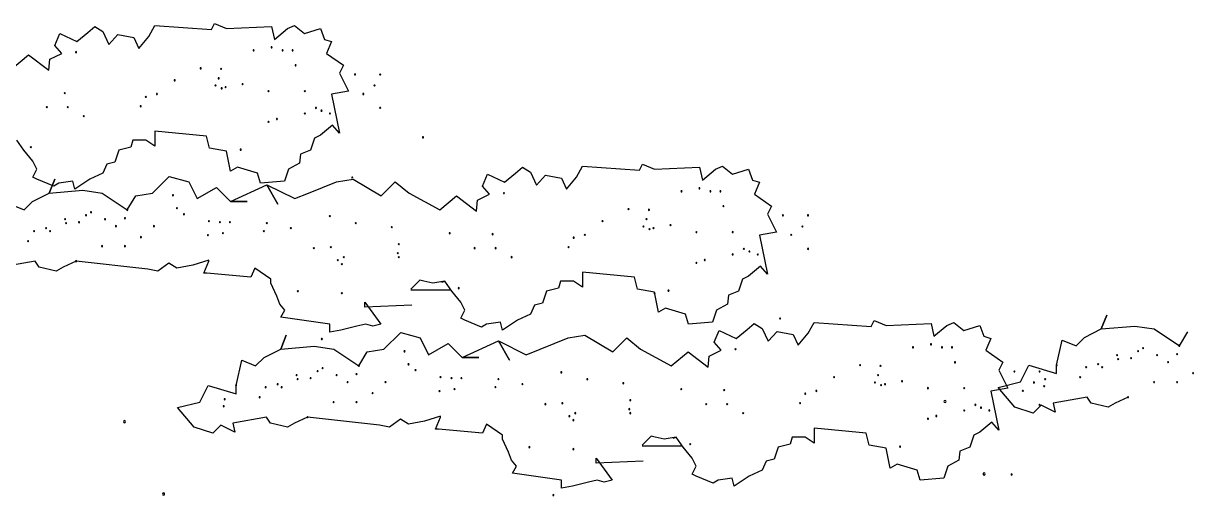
# Model space of a CAD drawing. Header units: millimetres. Extents: x 291.3 to 302.1, y 144 to 146.4.
# Drawn here: x 296.74 to 302.09, y 144.13 to 146.29 of the extents above; entities that cross this region are included whole.
import ezdxf

# ---------------------------------------------------------------- set-up
doc = ezdxf.new("R2010")
doc.units = ezdxf.units.MM

msp = doc.modelspace()

# ---------------------------------------------------------------- linework, layer by layer
for p, q in [((296.9884, 146.2086), (297.0386, 146.2497)), ((297.0386, 146.2497), (297.0705, 146.277)), ((297.0705, 146.277), (297.107, 146.2542)), ((297.107, 146.2542), (297.1344, 146.1949)), ((297.3169, 146.2314), (297.3443, 146.2816)), ((297.3443, 146.2816), (297.6044, 146.2634)), ((297.6044, 146.2634), (297.6181, 146.2907)), ((297.6181, 146.2907), (297.6729, 146.2679)), ((297.6729, 146.2679), (297.8783, 146.277)), ((297.8783, 146.277), (297.8919, 146.2177)), ((297.8919, 146.2177), (297.9513, 146.2679)), ((297.9513, 146.2679), (297.9832, 146.2816)), ((297.9832, 146.2816), (298.0288, 146.2451)), ((298.0288, 146.2451), (298.1019, 146.2679)), ((298.1019, 146.2679), (298.1201, 146.2177)), ((296.888, 146.1904), (296.9108, 146.2451)), ((296.9108, 146.2451), (296.9884, 146.2086)), ((297.1344, 146.1949), (297.1755, 146.2405)), ((297.1755, 146.2405), (297.2485, 146.2269)), ((297.2485, 146.2269), (297.2713, 146.1767)), ((297.2713, 146.1767), (297.3169, 146.2314)), ((298.1201, 146.2177), (298.1521, 146.2086)), ((298.1521, 146.2086), (298.1292, 146.1539)), ((296.692, 146.083), (296.7685, 146.1467)), ((296.7685, 146.1467), (296.8606, 146.0763)), ((296.8652, 146.1265), (296.9199, 146.1539)), ((296.9199, 146.1539), (296.888, 146.1904)), ((298.1292, 146.1539), (298.2068, 146.0991)), ((296.8606, 146.0763), (296.8652, 146.1265)), ((298.2068, 146.0991), (298.1886, 146.0626)), ((298.1886, 146.0626), (298.2296, 145.9805)), ((298.2296, 145.9805), (298.1521, 145.9668)), ((298.1521, 145.9668), (298.1886, 145.7889)), ((298.1566, 145.8254), (298.1019, 145.7798)), ((298.1886, 145.7889), (298.1566, 145.8254)), ((297.5816, 145.7752), (297.3443, 145.7981)), ((297.3443, 145.7981), (297.3443, 145.7296)), ((297.5953, 145.7205), (297.5816, 145.7752)), ((298.1019, 145.7798), (298.0745, 145.7661)), ((296.7465, 145.7114), (296.7146, 145.757)), ((297.2348, 145.7251), (297.18, 145.7114)), ((297.2439, 145.757), (297.2348, 145.7251)), ((297.3032, 145.757), (297.2439, 145.757)), ((297.3443, 145.7296), (297.3032, 145.757)), ((297.6729, 145.7068), (297.5953, 145.7205)), ((298.0745, 145.7661), (298.0562, 145.7114)), ((296.7876, 145.6612), (296.7465, 145.7114)), ((296.8058, 145.6247), (296.7876, 145.6612)), ((297.18, 145.7114), (297.1618, 145.6566)), ((297.6911, 145.6156), (297.6729, 145.7068)), ((298.0106, 145.6931), (298.006, 145.6521)), ((298.0562, 145.7114), (298.0106, 145.6931)), ((296.7876, 145.5882), (296.8058, 145.6247)), ((297.107, 145.6065), (297.0477, 145.5791)), ((297.1253, 145.6475), (297.107, 145.6065)), ((297.1618, 145.6566), (297.1253, 145.6475)), ((297.7231, 145.6338), (297.6911, 145.6156)), ((297.8144, 145.6065), (297.7231, 145.6338)), ((297.8281, 145.5608), (297.8144, 145.6065)), ((297.9558, 145.6247), (297.9376, 145.57)), ((298.006, 145.6521), (297.9558, 145.6247)), ((298.993, 145.6056), (299.025, 145.633)), ((299.025, 145.633), (299.0615, 145.6102)), ((299.0615, 145.6102), (299.0889, 145.5509)), ((299.2714, 145.5874), (299.2988, 145.6376)), ((299.2988, 145.6376), (299.5589, 145.6193)), ((299.5589, 145.6193), (299.5726, 145.6467)), ((299.5726, 145.6467), (299.6274, 145.6239)), ((299.6274, 145.6239), (299.8327, 145.633)), ((299.8327, 145.633), (299.8464, 145.5737)), ((299.8464, 145.5737), (299.9057, 145.6239)), ((299.9057, 145.6239), (299.9377, 145.6376)), ((299.9377, 145.6376), (299.9833, 145.6011)), ((299.9833, 145.6011), (300.0563, 145.6239)), ((300.0563, 145.6239), (300.0746, 145.5737)), ((296.8058, 145.5791), (296.7876, 145.5882)), ((296.8834, 145.5472), (296.8058, 145.5791)), ((296.8879, 145.5791), (296.8624, 145.5154)), ((296.8624, 145.5154), (296.8879, 145.5791)), ((296.9062, 145.5608), (296.8834, 145.5472)), ((296.9701, 145.57), (296.9062, 145.5608)), ((296.9792, 145.5335), (296.9701, 145.57)), ((297.0477, 145.5791), (296.9792, 145.5335)), ((297.3339, 145.5154), (297.4104, 145.5918)), ((297.4104, 145.5918), (297.4996, 145.5663)), ((297.4996, 145.5663), (297.5378, 145.4899)), ((297.6907, 145.4771), (297.8564, 145.5536)), ((297.9376, 145.57), (297.8281, 145.5608)), ((297.8564, 145.5536), (297.9838, 145.4899)), ((297.9074, 145.4644), (297.8564, 145.5536)), ((297.8564, 145.5536), (297.9074, 145.4644)), ((298.0475, 145.5154), (298.175, 145.5663)), ((298.175, 145.5663), (298.2514, 145.5791)), ((298.2514, 145.5791), (298.3789, 145.5026)), ((298.3789, 145.5026), (298.4426, 145.5663)), ((298.4426, 145.5663), (298.5063, 145.5154)), ((298.8425, 145.5463), (298.8653, 145.6011)), ((298.8653, 145.6011), (298.9428, 145.5646)), ((298.9428, 145.5646), (298.993, 145.6056)), ((299.0889, 145.5509), (299.13, 145.5965)), ((299.13, 145.5965), (299.203, 145.5828)), ((299.203, 145.5828), (299.2258, 145.5326)), ((299.2258, 145.5326), (299.2714, 145.5874)), ((300.0746, 145.5737), (300.1065, 145.5646)), ((300.1065, 145.5646), (300.0837, 145.5098)), ((296.786, 145.4771), (296.8624, 145.5154)), ((296.8624, 145.5154), (297.0154, 145.5281)), ((297.0154, 145.5281), (297.1046, 145.5154)), ((297.1046, 145.5154), (297.2192, 145.4389)), ((297.2192, 145.4389), (297.2575, 145.5026)), ((297.2575, 145.5026), (297.3339, 145.5154)), ((297.5378, 145.4899), (297.627, 145.5408)), ((297.627, 145.5408), (297.6907, 145.4771)), ((297.9838, 145.4899), (298.0475, 145.5154)), ((298.5063, 145.5154), (298.6465, 145.4389)), ((298.6465, 145.4389), (298.7229, 145.5026)), ((298.7229, 145.5026), (298.8151, 145.4323)), ((298.8196, 145.4825), (298.8744, 145.5098)), ((298.8744, 145.5098), (298.8425, 145.5463)), ((300.0837, 145.5098), (300.1613, 145.4551)), ((296.684, 145.4644), (296.7477, 145.4389)), ((296.7477, 145.4389), (296.786, 145.4771)), ((297.7672, 145.4771), (297.6907, 145.4771)), ((297.6907, 145.4771), (297.7672, 145.4771)), ((298.8151, 145.4323), (298.8196, 145.4825)), ((300.1613, 145.4551), (300.1431, 145.4186)), ((300.1431, 145.4186), (300.1841, 145.3365)), ((300.1841, 145.3365), (300.1065, 145.3228)), ((300.1065, 145.3228), (300.1431, 145.1449)), ((296.798, 145.2042), (296.6428, 145.1768)), ((296.8163, 145.1768), (296.798, 145.2042)), ((296.9851, 145.2042), (296.9258, 145.1768)), ((297.3137, 145.1677), (296.9851, 145.2042)), ((297.4095, 145.1951), (297.3593, 145.1586)), ((297.446, 145.1723), (297.4095, 145.1951)), ((297.519, 145.186), (297.446, 145.1723)), ((297.5921, 145.2088), (297.519, 145.186)), ((297.5692, 145.1495), (297.5921, 145.2042)), ((297.5921, 145.2042), (297.5921, 145.2088)), ((300.1111, 145.1814), (300.0563, 145.1358)), ((300.1431, 145.1449), (300.1111, 145.1814)), ((296.8938, 145.1586), (296.8163, 145.1768)), ((296.9258, 145.1768), (296.8938, 145.1586)), ((297.3593, 145.1586), (297.3137, 145.1677)), ((297.5829, 145.1495), (297.5692, 145.1495)), ((297.7837, 145.1312), (297.5829, 145.1495)), ((297.802, 145.1723), (297.7837, 145.1312)), ((297.875, 145.1221), (297.802, 145.1723)), ((299.2988, 145.154), (299.2988, 145.0856)), ((299.5361, 145.1312), (299.2988, 145.154)), ((299.5498, 145.0765), (299.5361, 145.1312)), ((300.0563, 145.1358), (300.029, 145.1221)), ((297.875, 145.1038), (297.875, 145.1221)), ((297.9024, 145.0445), (297.875, 145.1038)), ((298.555, 145.1175), (298.5139, 145.0765)), ((298.5141, 145.0726), (298.6973, 145.0726)), ((298.5732, 145.113), (298.555, 145.1175)), ((298.6143, 145.1038), (298.5732, 145.113)), ((298.669, 145.113), (298.6143, 145.1038)), ((298.6553, 145.1084), (298.669, 145.113)), ((298.669, 145.113), (298.6553, 145.1084)), ((298.701, 145.0673), (298.669, 145.113)), ((299.1893, 145.081), (299.1345, 145.0673)), ((299.1984, 145.113), (299.1893, 145.081)), ((299.2577, 145.113), (299.1984, 145.113)), ((299.2988, 145.0856), (299.2577, 145.113)), ((299.6274, 145.0628), (299.5498, 145.0765)), ((300.029, 145.1221), (300.0107, 145.0673)), ((297.9161, 145.008), (297.9024, 145.0445)), ((298.7421, 145.0172), (298.701, 145.0673)), ((299.1345, 145.0673), (299.1163, 145.0126)), ((299.6456, 144.9715), (299.6274, 145.0628)), ((299.9651, 145.0491), (299.9605, 145.008)), ((300.0107, 145.0673), (299.9651, 145.0491)), ((297.9389, 144.9807), (297.9161, 145.008)), ((297.9206, 144.9487), (297.9389, 144.9807)), ((298.304, 145.0172), (298.377, 144.9168)), ((298.304, 144.9944), (298.304, 145.0172)), ((298.5184, 145.0035), (298.304, 144.9944)), ((298.7603, 144.9807), (298.7421, 145.0172)), ((298.7421, 144.9442), (298.7603, 144.9807)), ((299.0798, 145.0035), (299.0615, 144.9624)), ((299.1163, 145.0126), (299.0798, 145.0035)), ((299.6776, 144.9898), (299.6456, 144.9715)), ((299.7688, 144.9624), (299.6776, 144.9898)), ((299.9103, 144.9807), (299.8921, 144.9259)), ((299.9605, 145.008), (299.9103, 144.9807)), ((298.1442, 144.9168), (297.9206, 144.9487)), ((298.1442, 144.8803), (298.1442, 144.9168)), ((298.3085, 144.9168), (298.2674, 144.9077)), ((298.3405, 144.9077), (298.3085, 144.9168)), ((298.377, 144.9168), (298.3405, 144.9077)), ((298.7603, 144.9351), (298.7421, 144.9442)), ((298.8379, 144.9031), (298.7603, 144.9351)), ((298.8607, 144.9168), (298.8379, 144.9031)), ((298.9246, 144.9259), (298.8607, 144.9168)), ((298.9337, 144.8894), (298.9246, 144.9259)), ((299.0022, 144.9351), (298.9337, 144.8894)), ((299.0615, 144.9624), (299.0022, 144.9351)), ((299.7825, 144.9168), (299.7688, 144.9624)), ((299.8921, 144.9259), (299.7825, 144.9168)), ((300.0508, 144.8926), (300.0827, 144.92)), ((300.0827, 144.92), (300.1192, 144.8972)), ((300.3291, 144.8744), (300.3565, 144.9245)), ((300.3565, 144.9245), (300.6166, 144.9063)), ((300.6166, 144.9063), (300.6303, 144.9337)), ((300.6303, 144.9337), (300.6851, 144.9108)), ((300.6851, 144.9108), (300.8905, 144.92)), ((300.8905, 144.92), (300.9041, 144.8607)), ((300.9635, 144.9108), (300.9954, 144.9245)), ((300.9954, 144.9245), (301.041, 144.888)), ((301.6682, 144.8943), (301.6937, 144.958)), ((301.6937, 144.958), (301.6682, 144.8943)), ((297.9456, 144.866), (297.9202, 144.8023)), ((297.9202, 144.8023), (297.9456, 144.866)), ((298.1944, 144.8894), (298.1442, 144.8803)), ((298.2674, 144.9077), (298.1944, 144.8894)), ((298.3917, 144.8023), (298.4681, 144.8788)), ((298.4681, 144.8788), (298.5573, 144.8533)), ((299.2327, 144.8533), (299.3092, 144.866)), ((299.3092, 144.866), (299.4366, 144.7896)), ((299.9002, 144.8333), (299.923, 144.888)), ((299.923, 144.888), (300.0006, 144.8515)), ((300.0006, 144.8515), (300.0508, 144.8926)), ((300.1192, 144.8972), (300.1466, 144.8379)), ((300.1466, 144.8379), (300.1877, 144.8835)), ((300.1877, 144.8835), (300.2607, 144.8698)), ((300.2607, 144.8698), (300.2835, 144.8196)), ((300.2835, 144.8196), (300.3291, 144.8744)), ((300.9041, 144.8607), (300.9635, 144.9108)), ((301.041, 144.888), (301.1141, 144.9108)), ((301.1141, 144.9108), (301.1323, 144.8607)), ((301.1323, 144.8607), (301.1643, 144.8515)), ((301.5917, 144.8561), (301.6682, 144.8943)), ((301.6682, 144.8943), (301.8211, 144.9071)), ((301.8211, 144.9071), (301.9103, 144.8943)), ((301.9103, 144.8943), (302.025, 144.8179)), ((302.025, 144.8179), (302.0632, 144.8816)), ((297.9202, 144.8023), (298.0731, 144.8151)), ((298.0731, 144.8151), (298.1623, 144.8023)), ((298.5573, 144.8533), (298.5955, 144.7768)), ((298.5955, 144.7768), (298.6847, 144.8278)), ((298.6847, 144.8278), (298.7485, 144.7641)), ((298.7485, 144.7641), (298.9141, 144.8405)), ((298.9141, 144.8405), (299.0416, 144.7768)), ((298.9651, 144.7514), (298.9141, 144.8405)), ((298.9141, 144.8405), (298.9651, 144.7514)), ((299.1053, 144.8023), (299.2327, 144.8533)), ((299.4366, 144.7896), (299.5003, 144.8533)), ((299.5003, 144.8533), (299.564, 144.8023)), ((299.9321, 144.7968), (299.9002, 144.8333)), ((301.1643, 144.8515), (301.1414, 144.7968)), ((301.4643, 144.7287), (301.4898, 144.8434)), ((301.4898, 144.8434), (301.5535, 144.8179)), ((301.5535, 144.8179), (301.5917, 144.8561)), ((297.7163, 144.6367), (297.7418, 144.7514)), ((297.7418, 144.7514), (297.8055, 144.7259)), ((297.8055, 144.7259), (297.8437, 144.7641)), ((297.8437, 144.7641), (297.9202, 144.8023)), ((298.1623, 144.8023), (298.277, 144.7259)), ((298.277, 144.7259), (298.3152, 144.7896)), ((298.3152, 144.7896), (298.3917, 144.8023)), ((298.8249, 144.7641), (298.7485, 144.7641)), ((298.7485, 144.7641), (298.8249, 144.7641)), ((299.0416, 144.7768), (299.1053, 144.8023)), ((299.564, 144.8023), (299.7042, 144.7259)), ((299.7042, 144.7259), (299.7807, 144.7896)), ((299.7807, 144.7896), (299.8728, 144.7193)), ((299.8728, 144.7193), (299.8774, 144.7694)), ((299.8774, 144.7694), (299.9321, 144.7968)), ((301.1414, 144.7968), (301.219, 144.7421)), ((301.219, 144.7421), (301.2008, 144.7056)), ((301.2008, 144.7056), (301.2418, 144.6235)), ((301.2986, 144.6523), (301.3368, 144.7287)), ((301.3368, 144.7287), (301.4643, 144.6905)), ((301.4643, 144.6905), (301.4643, 144.7287)), ((301.1967, 144.6268), (301.2986, 144.6523)), ((297.5506, 144.5603), (297.5888, 144.6367)), ((297.5888, 144.6367), (297.7163, 144.5985)), ((297.7163, 144.5985), (297.7163, 144.6367)), ((301.2418, 144.6235), (301.1643, 144.6098)), ((301.1643, 144.6098), (301.2008, 144.4319)), ((301.2731, 144.5377), (301.1967, 144.6268)), ((297.4487, 144.5348), (297.5506, 144.5603)), ((301.3573, 144.5102), (301.2731, 144.5377)), ((301.3938, 144.5467), (301.3573, 144.5102)), ((301.4577, 144.5147), (301.3938, 144.5467)), ((301.6037, 144.5832), (301.4486, 144.5558)), ((301.4486, 144.5558), (301.4577, 144.5147)), ((301.622, 144.5558), (301.6037, 144.5832)), ((301.6996, 144.5375), (301.622, 144.5558)), ((301.7315, 144.5558), (301.6996, 144.5375)), ((301.7908, 144.5832), (301.7315, 144.5558)), ((297.5251, 144.4457), (297.4487, 144.5348)), ((297.8557, 144.4912), (297.7006, 144.4638)), ((297.874, 144.4638), (297.8557, 144.4912)), ((298.0428, 144.4912), (297.9835, 144.4638)), ((298.3714, 144.4547), (298.0428, 144.4912)), ((298.6498, 144.4957), (298.5768, 144.4729)), ((298.627, 144.4364), (298.6498, 144.4912)), ((298.6498, 144.4912), (298.6498, 144.4957)), ((297.6093, 144.4182), (297.5251, 144.4457)), ((297.6458, 144.4547), (297.6093, 144.4182)), ((297.7097, 144.4227), (297.6458, 144.4547)), ((297.7006, 144.4638), (297.7097, 144.4227)), ((297.9516, 144.4455), (297.874, 144.4638)), ((297.9835, 144.4638), (297.9516, 144.4455)), ((298.417, 144.4455), (298.3714, 144.4547)), ((298.4672, 144.482), (298.417, 144.4455)), ((298.5037, 144.4592), (298.4672, 144.482)), ((298.5768, 144.4729), (298.5037, 144.4592)), ((298.6406, 144.4364), (298.627, 144.4364)), ((298.8414, 144.4182), (298.6406, 144.4364)), ((298.8597, 144.4592), (298.8414, 144.4182)), ((298.9327, 144.4091), (298.8597, 144.4592)), ((300.3565, 144.441), (300.3565, 144.3726)), ((300.5938, 144.4182), (300.3565, 144.441)), ((301.1688, 144.4684), (301.1141, 144.4227)), ((301.2008, 144.4319), (301.1688, 144.4684)), ((298.9327, 144.3908), (298.9327, 144.4091)), ((298.9601, 144.3315), (298.9327, 144.3908)), ((299.6127, 144.4045), (299.5716, 144.3634)), ((299.6309, 144.3999), (299.6127, 144.4045)), ((299.672, 144.3908), (299.6309, 144.3999)), ((299.7268, 144.3999), (299.672, 144.3908)), ((299.7131, 144.3954), (299.7268, 144.3999)), ((299.7268, 144.3999), (299.7131, 144.3954)), ((299.7587, 144.3543), (299.7268, 144.3999)), ((300.2561, 144.3999), (300.247, 144.368)), ((300.3155, 144.3999), (300.2561, 144.3999)), ((300.3565, 144.3726), (300.3155, 144.3999)), ((300.6075, 144.3634), (300.5938, 144.4182)), ((301.0867, 144.4091), (301.0684, 144.3543)), ((301.1141, 144.4227), (301.0867, 144.4091)), ((298.9738, 144.295), (298.9601, 144.3315)), ((299.5718, 144.3596), (299.755, 144.3596)), ((299.7998, 144.3041), (299.7587, 144.3543)), ((300.1922, 144.3543), (300.174, 144.2996)), ((300.247, 144.368), (300.1922, 144.3543)), ((300.6851, 144.3497), (300.6075, 144.3634)), ((300.7033, 144.2585), (300.6851, 144.3497)), ((301.0228, 144.3361), (301.0182, 144.295)), ((301.0684, 144.3543), (301.0228, 144.3361)), ((298.9966, 144.2676), (298.9738, 144.295)), ((299.3617, 144.3041), (299.4347, 144.2038)), ((299.3617, 144.2813), (299.3617, 144.3041)), ((299.5762, 144.2904), (299.3617, 144.2813)), ((299.818, 144.2676), (299.7998, 144.3041)), ((300.1375, 144.2904), (300.1192, 144.2494)), ((300.174, 144.2996), (300.1375, 144.2904)), ((300.7353, 144.2768), (300.7033, 144.2585)), ((300.8266, 144.2494), (300.7353, 144.2768)), ((301.0182, 144.295), (300.968, 144.2676)), ((298.9783, 144.2357), (298.9966, 144.2676)), ((299.202, 144.2038), (298.9783, 144.2357)), ((299.7998, 144.2311), (299.818, 144.2676)), ((299.818, 144.222), (299.7998, 144.2311)), ((299.8956, 144.1901), (299.818, 144.222)), ((300.0599, 144.222), (299.9914, 144.1764)), ((300.1192, 144.2494), (300.0599, 144.222)), ((300.8403, 144.2038), (300.8266, 144.2494)), ((300.968, 144.2676), (300.9498, 144.2129)), ((299.202, 144.1673), (299.202, 144.2038)), ((299.2522, 144.1764), (299.202, 144.1673)), ((299.3252, 144.1946), (299.2522, 144.1764)), ((299.3662, 144.2038), (299.3252, 144.1946)), ((299.3982, 144.1946), (299.3662, 144.2038)), ((299.4347, 144.2038), (299.3982, 144.1946)), ((299.9184, 144.2038), (299.8956, 144.1901)), ((299.9823, 144.2129), (299.9184, 144.2038)), ((299.9914, 144.1764), (299.9823, 144.2129)), ((300.9498, 144.2129), (300.8403, 144.2038))]:
    msp.add_line(p, q)
for centre, radius, start, end in [((296.9851, 146.1594), 0.0025, 0, 180), ((296.9851, 146.1594), 0.0025, 180, 0), ((297.7961, 146.1676), 0.0025, 0, 180), ((297.7961, 146.1676), 0.0025, 180, 0), ((297.8783, 146.1812), 0.0025, 0, 180), ((297.8783, 146.1812), 0.0025, 180, 0), ((297.9284, 146.1676), 0.0025, 0, 180), ((297.9284, 146.1676), 0.0025, 180, 0), ((297.9741, 146.1676), 0.0025, 0, 180), ((297.9741, 146.1676), 0.0025, 180, 0), ((297.5542, 146.0854), 0.0025, 0, 180), ((297.9878, 146.0991), 0.0025, 0, 180), ((297.9878, 146.0991), 0.0025, 180, 0), ((297.5542, 146.0854), 0.0025, 180, 0), ((297.6364, 146.0398), 0.0025, 0, 180), ((297.6364, 146.0398), 0.0025, 180, 0), ((297.6477, 146.083), 0.0025, 0, 180), ((297.6477, 146.083), 0.0025, 180, 0), ((298.2594, 146.0575), 0.0025, 0, 180), ((298.2594, 146.0575), 0.0025, 180, 0), ((298.3741, 146.0575), 0.0025, 0, 180), ((298.3741, 146.0575), 0.0025, 180, 0), ((297.4356, 146.0307), 0.0025, 0, 180), ((297.4356, 146.0307), 0.0025, 180, 0), ((297.6222, 146.0065), 0.0025, 0, 180), ((297.6222, 146.0065), 0.0025, 180, 0), ((297.6501, 145.9942), 0.0025, 0, 180), ((297.6501, 145.9942), 0.0025, 180, 0), ((297.6683, 145.9988), 0.0025, 0, 180), ((297.6683, 145.9988), 0.0025, 180, 0), ((297.7459, 146.0125), 0.0025, 0, 180), ((297.7459, 146.0125), 0.0025, 180, 0), ((297.8644, 145.9811), 0.0025, 0, 180), ((297.8644, 145.9811), 0.0025, 180, 0), ((298.03, 145.9811), 0.0025, 0, 180), ((298.03, 145.9811), 0.0025, 180, 0), ((298.3486, 146.0065), 0.0025, 0, 180), ((298.3486, 146.0065), 0.0025, 180, 0), ((296.9336, 145.9714), 0.0025, 0, 180), ((296.9336, 145.9714), 0.0025, 180, 0), ((297.3037, 145.9556), 0.0025, 0, 180), ((297.3037, 145.9556), 0.0025, 180, 0), ((297.3546, 145.9683), 0.0025, 0, 180), ((297.3546, 145.9683), 0.0025, 180, 0), ((298.2976, 145.9683), 0.0025, 0, 180), ((298.2976, 145.9683), 0.0025, 180, 0), ((296.8515, 145.9075), 0.0025, 0, 180), ((296.8515, 145.9075), 0.0025, 180, 0), ((296.9473, 145.9075), 0.0025, 0, 180), ((296.9473, 145.9075), 0.0025, 180, 0), ((297.2804, 145.9121), 0.0025, 0, 180), ((297.2804, 145.9121), 0.0025, 180, 0), ((298.03, 145.8791), 0.0025, 0, 180), ((298.03, 145.8791), 0.0025, 180, 0), ((298.081, 145.9046), 0.0025, 0, 180), ((298.081, 145.9046), 0.0025, 180, 0), ((298.1065, 145.8919), 0.0025, 0, 180), ((298.1065, 145.8919), 0.0025, 180, 0), ((298.1447, 145.8791), 0.0025, 0, 180), ((298.1447, 145.8791), 0.0025, 180, 0), ((298.3741, 145.9046), 0.0025, 0, 180), ((298.3741, 145.9046), 0.0025, 180, 0), ((297.0203, 145.8665), 0.0025, 0, 180), ((297.0203, 145.8665), 0.0025, 180, 0), ((297.8644, 145.8409), 0.0025, 0, 180), ((297.8644, 145.8409), 0.0025, 180, 0), ((297.9026, 145.8537), 0.0025, 0, 180), ((297.9026, 145.8537), 0.0025, 180, 0), ((298.57, 145.7701), 0.0025, 0, 180), ((298.57, 145.7701), 0.0025, 180, 0), ((296.7784, 145.7251), 0.0025, 0, 180), ((296.7784, 145.7251), 0.0025, 180, 0), ((297.7369, 145.7136), 0.0025, 0, 180), ((297.7369, 145.7136), 0.0025, 180, 0), ((298.2467, 145.5862), 0.0025, 0, 180), ((298.2467, 145.5862), 0.0025, 180, 0), ((297.4278, 145.5053), 0.0025, 0, 180), ((297.4278, 145.5053), 0.0025, 180, 0), ((298.9396, 145.5154), 0.0025, 0, 180), ((298.9396, 145.5154), 0.0025, 180, 0), ((299.7506, 145.5235), 0.0025, 0, 180), ((299.7506, 145.5235), 0.0025, 180, 0), ((299.8327, 145.5372), 0.0025, 0, 180), ((299.8327, 145.5372), 0.0025, 180, 0), ((299.8829, 145.5235), 0.0025, 0, 180), ((299.8829, 145.5235), 0.0025, 180, 0), ((299.9286, 145.5235), 0.0025, 0, 180), ((299.9286, 145.5235), 0.0025, 180, 0), ((297.446, 145.446), 0.0025, 0, 180), ((297.446, 145.446), 0.0025, 180, 0), ((299.9423, 145.4551), 0.0025, 0, 180), ((299.9423, 145.4551), 0.0025, 180, 0), ((296.9349, 145.3958), 0.0025, 0, 180), ((296.9349, 145.3958), 0.0025, 180, 0), ((297.0307, 145.414), 0.0025, 0, 180), ((297.0307, 145.414), 0.0025, 180, 0), ((297.0536, 145.4277), 0.0025, 0, 180), ((297.0536, 145.4277), 0.0025, 180, 0), ((297.1174, 145.3958), 0.0025, 0, 180), ((297.1174, 145.3958), 0.0025, 180, 0), ((297.2087, 145.4004), 0.0025, 0, 180), ((297.2087, 145.4004), 0.0025, 180, 0), ((297.2192, 145.4389), 0.0025, 0, 180), ((297.2192, 145.4389), 0.0025, 180, 0), ((297.478, 145.4186), 0.0025, 0, 180), ((297.478, 145.4186), 0.0025, 180, 0), ((298.1442, 145.4095), 0.0025, 0, 180), ((298.1442, 145.4095), 0.0025, 180, 0), ((299.5087, 145.4414), 0.0025, 0, 180), ((299.5087, 145.4414), 0.0025, 180, 0), ((299.5909, 145.3958), 0.0025, 0, 180), ((299.5909, 145.3958), 0.0025, 180, 0), ((299.6022, 145.4389), 0.0025, 0, 180), ((299.6022, 145.4389), 0.0025, 180, 0), ((300.2139, 145.4135), 0.0025, 0, 180), ((300.2139, 145.4135), 0.0025, 180, 0), ((300.3286, 145.4135), 0.0025, 0, 180), ((300.3286, 145.4135), 0.0025, 180, 0), ((296.7934, 145.3411), 0.0025, 0, 180), ((296.7934, 145.3411), 0.0025, 180, 0), ((296.8482, 145.3547), 0.0025, 0, 180), ((296.8482, 145.3547), 0.0025, 180, 0), ((296.8665, 145.3411), 0.0025, 0, 180), ((296.8665, 145.3411), 0.0025, 180, 0), ((296.9395, 145.3775), 0.0025, 0, 180), ((296.9395, 145.3775), 0.0025, 180, 0), ((296.9988, 145.3821), 0.0025, 0, 180), ((296.9988, 145.3821), 0.0025, 180, 0), ((297.1676, 145.3639), 0.0025, 0, 180), ((297.1676, 145.3639), 0.0025, 180, 0), ((297.3411, 145.3639), 0.0025, 0, 180), ((297.3411, 145.3639), 0.0025, 180, 0), ((297.5921, 145.3867), 0.0025, 0, 180), ((297.5921, 145.3867), 0.0025, 180, 0), ((297.6422, 145.3821), 0.0025, 0, 180), ((297.6422, 145.3821), 0.0025, 180, 0), ((297.6879, 145.3821), 0.0025, 0, 180), ((297.6879, 145.3821), 0.0025, 180, 0), ((297.843, 145.3411), 0.0025, 0, 180), ((297.843, 145.3411), 0.0025, 180, 0), ((297.8567, 145.3775), 0.0025, 0, 180), ((297.8567, 145.3775), 0.0025, 180, 0), ((297.9663, 145.3547), 0.0025, 0, 180), ((297.9663, 145.3547), 0.0025, 180, 0), ((298.2629, 145.3775), 0.0025, 0, 180), ((298.2629, 145.3775), 0.0025, 180, 0), ((298.4272, 145.3593), 0.0025, 0, 180), ((298.4272, 145.3593), 0.0025, 180, 0), ((299.3901, 145.3867), 0.0025, 0, 180), ((299.3901, 145.3867), 0.0025, 180, 0), ((299.5767, 145.3625), 0.0025, 0, 180), ((299.5767, 145.3625), 0.0025, 180, 0), ((299.6046, 145.3502), 0.0025, 0, 180), ((299.6046, 145.3502), 0.0025, 180, 0), ((299.6228, 145.3547), 0.0025, 0, 180), ((299.6228, 145.3547), 0.0025, 180, 0), ((299.7004, 145.3684), 0.0025, 0, 180), ((299.7004, 145.3684), 0.0025, 180, 0), ((299.8188, 145.337), 0.0025, 0, 180), ((299.9845, 145.337), 0.0025, 0, 180), ((300.3031, 145.3625), 0.0025, 0, 180), ((300.3031, 145.3625), 0.0025, 180, 0), ((296.7661, 145.2954), 0.0025, 0, 180), ((296.7661, 145.2954), 0.0025, 180, 0), ((297.2817, 145.3137), 0.0025, 0, 180), ((297.2817, 145.3137), 0.0025, 180, 0), ((297.5875, 145.3228), 0.0025, 0, 180), ((297.5875, 145.3228), 0.0025, 180, 0), ((297.6559, 145.3319), 0.0025, 0, 180), ((297.6559, 145.3319), 0.0025, 180, 0), ((298.6919, 145.3319), 0.0025, 0, 180), ((298.6919, 145.3319), 0.0025, 180, 0), ((298.8881, 145.3274), 0.0025, 0, 180), ((298.8881, 145.3274), 0.0025, 180, 0), ((299.2581, 145.3115), 0.0025, 0, 180), ((299.2581, 145.3115), 0.0025, 180, 0), ((299.3091, 145.3243), 0.0025, 0, 180), ((299.3091, 145.3243), 0.0025, 180, 0), ((299.8188, 145.337), 0.0025, 180, 0), ((299.9845, 145.337), 0.0025, 180, 0), ((300.2521, 145.3243), 0.0025, 0, 180), ((300.2521, 145.3243), 0.0025, 180, 0), ((297.1038, 145.2726), 0.0025, 0, 180), ((297.1038, 145.2726), 0.0025, 180, 0), ((297.2087, 145.2726), 0.0025, 0, 180), ((297.2087, 145.2726), 0.0025, 180, 0), ((298.0712, 145.2635), 0.0025, 0, 180), ((298.0712, 145.2635), 0.0025, 180, 0), ((298.1488, 145.2681), 0.0025, 0, 180), ((298.1488, 145.2681), 0.0025, 180, 0), ((298.4546, 145.2407), 0.0025, 0, 180), ((298.4546, 145.2407), 0.0025, 180, 0), ((298.4591, 145.2817), 0.0025, 0, 180), ((298.4591, 145.2817), 0.0025, 180, 0), ((298.8059, 145.2635), 0.0025, 0, 180), ((298.8059, 145.2635), 0.0025, 180, 0), ((298.9018, 145.2635), 0.0025, 0, 180), ((298.9018, 145.2635), 0.0025, 180, 0), ((299.2349, 145.2681), 0.0025, 0, 180), ((299.2349, 145.2681), 0.0025, 180, 0), ((299.9845, 145.2351), 0.0025, 0, 180), ((299.9845, 145.2351), 0.0025, 180, 0), ((300.0355, 145.2606), 0.0025, 0, 180), ((300.0355, 145.2606), 0.0025, 180, 0), ((300.061, 145.2479), 0.0025, 0, 180), ((300.061, 145.2479), 0.0025, 180, 0), ((300.0992, 145.2351), 0.0025, 0, 180), ((300.0992, 145.2351), 0.0025, 180, 0), ((300.3286, 145.2606), 0.0025, 0, 180), ((300.3286, 145.2606), 0.0025, 180, 0), ((296.9851, 145.2042), 0.0025, 0, 180), ((296.9851, 145.2042), 0.0025, 180, 0), ((298.1807, 145.2088), 0.0025, 0, 180), ((298.1807, 145.2088), 0.0025, 180, 0), ((298.199, 145.1905), 0.0025, 0, 180), ((298.199, 145.1905), 0.0025, 180, 0), ((298.2081, 145.2224), 0.0025, 0, 180), ((298.2081, 145.2224), 0.0025, 180, 0), ((298.4591, 145.2224), 0.0025, 0, 180), ((298.4591, 145.2224), 0.0025, 180, 0), ((298.9748, 145.2224), 0.0025, 0, 180), ((298.9748, 145.2224), 0.0025, 180, 0), ((299.8188, 145.1969), 0.0025, 0, 180), ((299.8188, 145.1969), 0.0025, 180, 0), ((299.8571, 145.2096), 0.0025, 0, 180), ((299.8571, 145.2096), 0.0025, 180, 0), ((298.7329, 145.081), 0.0025, 0, 180), ((298.7329, 145.081), 0.0025, 180, 0), ((299.6914, 145.0695), 0.0025, 0, 180), ((297.9982, 145.0673), 0.0025, 0, 180), ((297.9982, 145.0673), 0.0025, 180, 0), ((298.199, 145.0582), 0.0025, 0, 180), ((298.199, 145.0582), 0.0025, 180, 0), ((299.6277, 145.0571), 0.0025, 0, 180), ((299.6277, 145.0571), 0.0025, 180, 0), ((299.6914, 145.0695), 0.0025, 180, 0), ((300.2011, 144.9421), 0.0025, 0, 180), ((300.2011, 144.9421), 0.0025, 180, 0), ((298.1077, 144.8484), 0.0025, 0, 180), ((298.1077, 144.8484), 0.0025, 180, 0), ((299.9973, 144.8023), 0.0025, 0, 180), ((300.8083, 144.8105), 0.0025, 0, 180), ((300.8083, 144.8105), 0.0025, 180, 0), ((300.8905, 144.8242), 0.0025, 0, 180), ((300.8905, 144.8242), 0.0025, 180, 0), ((300.9407, 144.8105), 0.0025, 0, 180), ((300.9407, 144.8105), 0.0025, 180, 0), ((300.9863, 144.8105), 0.0025, 0, 180), ((300.9863, 144.8105), 0.0025, 180, 0), ((301.8593, 144.8067), 0.0025, 0, 180), ((301.8593, 144.8067), 0.0025, 180, 0), ((302.025, 144.8179), 0.0025, 0, 180), ((302.025, 144.8179), 0.0025, 180, 0), ((298.4855, 144.7922), 0.0025, 0, 180), ((298.4855, 144.7922), 0.0025, 180, 0), ((299.9973, 144.8023), 0.0025, 180, 0), ((301.7406, 144.7748), 0.0025, 0, 180), ((301.7406, 144.7748), 0.0025, 180, 0), ((301.7452, 144.7565), 0.0025, 0, 180), ((301.7452, 144.7565), 0.0025, 180, 0), ((301.8045, 144.7611), 0.0025, 0, 180), ((301.8045, 144.7611), 0.0025, 180, 0), ((301.8365, 144.793), 0.0025, 0, 180), ((301.8365, 144.793), 0.0025, 180, 0), ((301.9232, 144.7748), 0.0025, 0, 180), ((301.9232, 144.7748), 0.0025, 180, 0), ((302.0144, 144.7793), 0.0025, 0, 180), ((302.0144, 144.7793), 0.0025, 180, 0), ((298.0885, 144.701), 0.0025, 0, 180), ((298.0885, 144.701), 0.0025, 180, 0), ((298.1113, 144.7147), 0.0025, 0, 180), ((298.1113, 144.7147), 0.0025, 180, 0), ((298.277, 144.7259), 0.0025, 0, 180), ((298.277, 144.7259), 0.0025, 180, 0), ((298.5037, 144.7329), 0.0025, 0, 180), ((298.5037, 144.7329), 0.0025, 180, 0), ((298.5357, 144.7056), 0.0025, 0, 180), ((298.5357, 144.7056), 0.0025, 180, 0), ((299.202, 144.6964), 0.0025, 0, 180), ((300.5664, 144.7284), 0.0025, 0, 180), ((300.5664, 144.7284), 0.0025, 180, 0), ((300.6599, 144.7259), 0.0025, 0, 180), ((300.6599, 144.7259), 0.0025, 180, 0), ((301, 144.7421), 0.0025, 0, 180), ((301, 144.7421), 0.0025, 180, 0), ((301.2716, 144.7004), 0.0025, 0, 180), ((301.2716, 144.7004), 0.0025, 180, 0), ((301.3863, 144.7004), 0.0025, 0, 180), ((301.3863, 144.7004), 0.0025, 180, 0), ((301.4643, 144.7287), 0.0025, 0, 180), ((301.4643, 144.7287), 0.0025, 180, 0), ((301.5992, 144.72), 0.0025, 0, 180), ((301.5992, 144.72), 0.0025, 180, 0), ((301.6539, 144.7337), 0.0025, 0, 180), ((301.6539, 144.7337), 0.0025, 180, 0), ((301.6722, 144.72), 0.0025, 0, 180), ((301.6722, 144.72), 0.0025, 180, 0), ((301.9734, 144.7428), 0.0025, 0, 180), ((301.9734, 144.7428), 0.0025, 180, 0), ((297.9059, 144.6417), 0.0025, 0, 180), ((297.9926, 144.6828), 0.0025, 0, 180), ((297.9926, 144.6828), 0.0025, 180, 0), ((297.9972, 144.6645), 0.0025, 0, 180), ((297.9972, 144.6645), 0.0025, 180, 0), ((298.0565, 144.6691), 0.0025, 0, 180), ((298.0565, 144.6691), 0.0025, 180, 0), ((298.1752, 144.6828), 0.0025, 0, 180), ((298.1752, 144.6828), 0.0025, 180, 0), ((298.2254, 144.6508), 0.0025, 0, 180), ((298.2254, 144.6508), 0.0025, 180, 0), ((298.2664, 144.6873), 0.0025, 0, 180), ((298.2664, 144.6873), 0.0025, 180, 0), ((298.3988, 144.6508), 0.0025, 0, 180), ((298.3988, 144.6508), 0.0025, 180, 0), ((298.6498, 144.6736), 0.0025, 0, 180), ((298.6498, 144.6736), 0.0025, 180, 0), ((298.7, 144.6691), 0.0025, 0, 180), ((298.7, 144.6691), 0.0025, 180, 0), ((298.7456, 144.6691), 0.0025, 0, 180), ((298.7456, 144.6691), 0.0025, 180, 0), ((298.9145, 144.6645), 0.0025, 0, 180), ((298.9145, 144.6645), 0.0025, 180, 0), ((299.024, 144.6417), 0.0025, 0, 180), ((299.202, 144.6964), 0.0025, 180, 0), ((299.3206, 144.6645), 0.0025, 0, 180), ((299.3206, 144.6645), 0.0025, 180, 0), ((299.4849, 144.6463), 0.0025, 0, 180), ((299.4849, 144.6463), 0.0025, 180, 0), ((300.4478, 144.6736), 0.0025, 0, 180), ((300.4478, 144.6736), 0.0025, 180, 0), ((300.6344, 144.6495), 0.0025, 0, 180), ((300.6344, 144.6495), 0.0025, 180, 0), ((300.6486, 144.6828), 0.0025, 0, 180), ((300.6486, 144.6828), 0.0025, 180, 0), ((300.6805, 144.6417), 0.0025, 0, 180), ((300.7581, 144.6554), 0.0025, 0, 180), ((300.7581, 144.6554), 0.0025, 180, 0), ((301.3608, 144.6495), 0.0025, 0, 180), ((301.3608, 144.6495), 0.0025, 180, 0), ((301.4121, 144.6653), 0.0025, 0, 180), ((301.4121, 144.6653), 0.0025, 180, 0), ((301.5718, 144.6744), 0.0025, 0, 180), ((301.5718, 144.6744), 0.0025, 180, 0), ((301.9095, 144.6516), 0.0025, 0, 180), ((301.9095, 144.6516), 0.0025, 180, 0), ((302.0144, 144.6516), 0.0025, 0, 180), ((302.0144, 144.6516), 0.0025, 180, 0), ((302.0875, 144.6926), 0.0025, 0, 180), ((302.0875, 144.6926), 0.0025, 180, 0), ((297.7163, 144.6367), 0.0025, 0, 180), ((297.7163, 144.6367), 0.0025, 180, 0), ((297.8512, 144.628), 0.0025, 0, 180), ((297.8512, 144.628), 0.0025, 180, 0), ((297.9059, 144.6417), 0.0025, 180, 0), ((297.9242, 144.628), 0.0025, 0, 180), ((297.9242, 144.628), 0.0025, 180, 0), ((298.3395, 144.6006), 0.0025, 0, 180), ((298.3395, 144.6006), 0.0025, 180, 0), ((298.6452, 144.6098), 0.0025, 0, 180), ((298.6452, 144.6098), 0.0025, 180, 0), ((298.7137, 144.6189), 0.0025, 0, 180), ((298.7137, 144.6189), 0.0025, 180, 0), ((298.9008, 144.628), 0.0025, 0, 180), ((298.9008, 144.628), 0.0025, 180, 0), ((299.024, 144.6417), 0.0025, 180, 0), ((299.7496, 144.6189), 0.0025, 0, 180), ((299.7496, 144.6189), 0.0025, 180, 0), ((299.9458, 144.6143), 0.0025, 0, 180), ((299.9458, 144.6143), 0.0025, 180, 0), ((300.3159, 144.5985), 0.0025, 0, 180), ((300.3159, 144.5985), 0.0025, 180, 0), ((300.3668, 144.6113), 0.0025, 0, 180), ((300.3668, 144.6113), 0.0025, 180, 0), ((300.6623, 144.6371), 0.0025, 0, 180), ((300.6623, 144.6371), 0.0025, 180, 0), ((300.6805, 144.6417), 0.0025, 180, 0), ((300.8766, 144.624), 0.0025, 0, 180), ((300.8766, 144.624), 0.0025, 180, 0), ((301.0422, 144.624), 0.0025, 0, 180), ((301.0422, 144.624), 0.0025, 180, 0), ((301.3098, 144.6113), 0.0025, 0, 180), ((301.3098, 144.6113), 0.0025, 180, 0), ((301.4075, 144.6333), 0.0025, 0, 180), ((301.4075, 144.6333), 0.0025, 180, 0), ((297.6595, 144.5413), 0.0025, 0, 180), ((297.6595, 144.5413), 0.0025, 180, 0), ((297.6641, 144.5733), 0.0025, 0, 180), ((297.6641, 144.5733), 0.0025, 180, 0), ((297.8238, 144.5824), 0.0025, 0, 180), ((297.8238, 144.5824), 0.0025, 180, 0), ((298.1615, 144.5596), 0.0025, 0, 180), ((298.1615, 144.5596), 0.0025, 180, 0), ((298.2664, 144.5596), 0.0025, 0, 180), ((298.2664, 144.5596), 0.0025, 180, 0), ((299.1289, 144.5505), 0.0025, 0, 180), ((299.1289, 144.5505), 0.0025, 180, 0), ((299.2065, 144.555), 0.0025, 0, 180), ((299.2065, 144.555), 0.0025, 180, 0), ((299.5168, 144.5687), 0.0025, 0, 180), ((299.5168, 144.5687), 0.0025, 180, 0), ((299.8637, 144.5505), 0.0025, 0, 180), ((299.8637, 144.5505), 0.0025, 180, 0), ((299.9595, 144.5505), 0.0025, 0, 180), ((299.9595, 144.5505), 0.0025, 180, 0), ((300.2926, 144.555), 0.0025, 0, 180), ((300.2926, 144.555), 0.0025, 180, 0), ((300.9545, 144.5631), 0.005, 0, 180), ((300.9545, 144.5631), 0.005, 180, 0), ((301.0932, 144.5476), 0.0025, 0, 180), ((301.0932, 144.5476), 0.0025, 180, 0), ((301.1187, 144.5348), 0.0025, 0, 180), ((301.3863, 144.5476), 0.0025, 0, 180), ((301.3863, 144.5476), 0.0025, 180, 0), ((301.7908, 144.5832), 0.0025, 0, 180), ((301.7908, 144.5832), 0.0025, 180, 0), ((298.0428, 144.4912), 0.0025, 0, 180), ((298.0428, 144.4912), 0.0025, 180, 0), ((299.2385, 144.4957), 0.0025, 0, 180), ((299.2385, 144.4957), 0.0025, 180, 0), ((299.2658, 144.5094), 0.0025, 0, 180), ((299.2658, 144.5094), 0.0025, 180, 0), ((299.5123, 144.5277), 0.0025, 0, 180), ((299.5123, 144.5277), 0.0025, 180, 0), ((299.5168, 144.5094), 0.0025, 0, 180), ((299.5168, 144.5094), 0.0025, 180, 0), ((300.0325, 144.5094), 0.0025, 0, 180), ((300.0325, 144.5094), 0.0025, 180, 0), ((300.8766, 144.4839), 0.0025, 0, 180), ((300.8766, 144.4839), 0.0025, 180, 0), ((300.9148, 144.4966), 0.0025, 0, 180), ((300.9148, 144.4966), 0.0025, 180, 0), ((301.0422, 144.5221), 0.0025, 0, 180), ((301.0422, 144.5221), 0.0025, 180, 0), ((301.1187, 144.5348), 0.0025, 180, 0), ((301.1569, 144.5221), 0.0025, 0, 180), ((301.1569, 144.5221), 0.0025, 180, 0), ((297.2065, 144.4711), 0.005, 0, 180), ((297.2065, 144.4711), 0.005, 180, 0), ((299.2567, 144.4775), 0.0025, 0, 180), ((299.2567, 144.4775), 0.0025, 180, 0), ((299.0559, 144.3543), 0.0025, 0, 180), ((299.0559, 144.3543), 0.0025, 180, 0), ((299.2567, 144.3452), 0.0025, 0, 180), ((299.2567, 144.3452), 0.0025, 180, 0), ((299.7906, 144.368), 0.0025, 0, 180), ((299.7906, 144.368), 0.0025, 180, 0), ((300.7491, 144.3565), 0.0025, 0, 180), ((300.7491, 144.3565), 0.0025, 180, 0), ((301.133, 144.2319), 0.005, 0, 180), ((301.133, 144.2319), 0.005, 180, 0), ((301.2589, 144.2291), 0.0025, 0, 180), ((301.2589, 144.2291), 0.0025, 180, 0), ((297.3849, 144.1399), 0.005, 0, 180), ((297.3849, 144.1399), 0.005, 180, 0), ((299.1654, 144.1353), 0.0025, 0, 180), ((299.1654, 144.1353), 0.0025, 180, 0)]:
    msp.add_arc(centre, radius, start, end)

doc.saveas('drawing.dxf')
